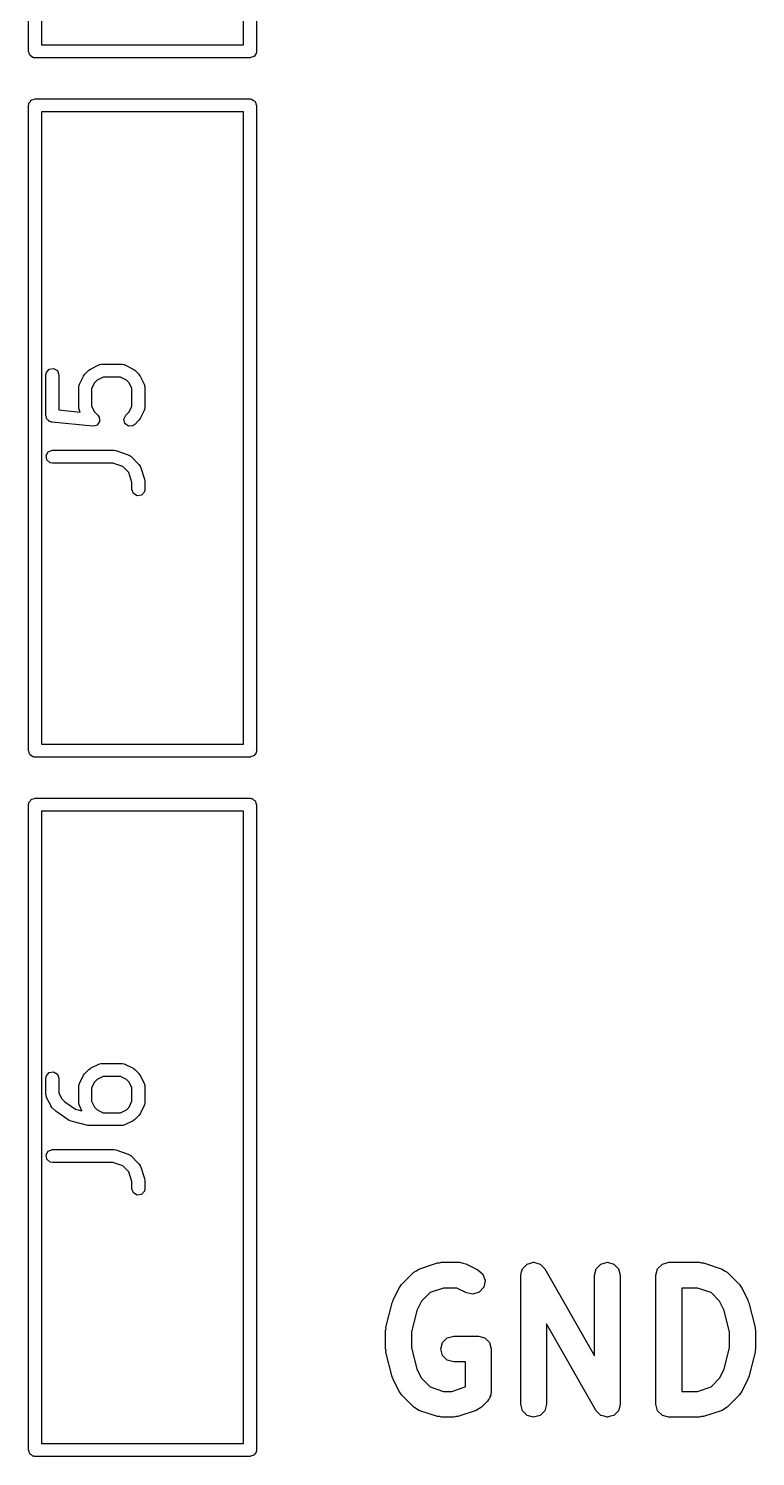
# Model space of a CAD drawing. Extents: x 0.2 to 1.8, y 0.08 to 1.54.
# Drawn here: x 1.468 to 1.801, y 0.349 to 1.003 of the extents above; entities that cross this region are included whole.
import ezdxf

# ---------------------------------------------------------------- set-up
doc = ezdxf.new("R2010")
doc.units = 0
doc.header["$MEASUREMENT"] = 0
doc.layers.add('BLACK', color=7, linetype='CONTINUOUS')

msp = doc.modelspace()

# ---------------------------------------------------------------- linework, layer by layer
at = {"layer": 'BLACK', "linetype": 'CONTINUOUS'}
for p, q in [((1.46783, 0.992362), (1.46783, 1.28764)), ((1.57217, 1.28764), (1.57217, 0.992362)), ((1.47374, 1.28469), (1.47374, 0.995315)), ((1.56626, 0.995315), (1.56626, 1.28469)), ((1.47374, 0.995315), (1.56626, 0.995315)), ((1.4681, 0.991641), (1.46783, 0.992362)), ((1.46823, 0.990886), (1.4681, 0.991641)), ((1.46843, 0.990715), (1.46823, 0.990886)), ((1.46853, 0.990464), (1.46843, 0.990715)), ((1.46919, 0.990081), (1.46853, 0.990464)), ((1.46978, 0.989588), (1.46919, 0.990081)), ((1.47016, 0.98952), (1.46978, 0.989588)), ((1.47027, 0.989454), (1.47016, 0.98952)), ((1.4704, 0.989477), (1.47027, 0.989454)), ((1.47079, 0.989409), (1.4704, 0.989477)), ((1.56921, 0.989409), (1.47079, 0.989409)), ((1.56993, 0.989672), (1.56921, 0.989409)), ((1.57069, 0.989805), (1.56993, 0.989672)), ((1.57086, 0.990009), (1.57069, 0.989805)), ((1.57111, 0.9901), (1.57086, 0.990009)), ((1.57149, 0.990765), (1.57111, 0.9901)), ((1.57199, 0.991352), (1.57149, 0.990765)), ((1.57205, 0.991736), (1.57199, 0.991352)), ((1.57212, 0.991849), (1.57205, 0.991736)), ((1.57217, 0.992362), (1.5721, 0.991979)), ((1.5721, 0.991979), (1.57212, 0.991849)), ((1.46783, 0.967638), (1.4679, 0.968021)), ((1.46783, 0.672362), (1.46783, 0.967638)), ((1.46788, 0.968151), (1.46795, 0.968264)), ((1.4679, 0.968021), (1.46788, 0.968151)), ((1.46795, 0.968264), (1.46801, 0.968648)), ((1.46801, 0.968648), (1.46851, 0.969235)), ((1.46851, 0.969235), (1.46889, 0.9699)), ((1.46889, 0.9699), (1.46914, 0.969991)), ((1.46914, 0.969991), (1.46931, 0.970195)), ((1.46931, 0.970195), (1.47007, 0.970328)), ((1.47007, 0.970328), (1.47079, 0.970591)), ((1.47079, 0.970591), (1.56921, 0.970591)), ((1.56921, 0.970591), (1.5696, 0.970523)), ((1.5696, 0.970523), (1.56973, 0.970546)), ((1.56973, 0.970546), (1.56984, 0.97048)), ((1.56984, 0.97048), (1.57022, 0.970412)), ((1.57022, 0.970412), (1.57081, 0.969919)), ((1.57081, 0.969919), (1.57147, 0.969536)), ((1.57147, 0.969536), (1.57157, 0.969285)), ((1.57157, 0.969285), (1.57177, 0.969114)), ((1.57177, 0.969114), (1.5719, 0.968359)), ((1.5719, 0.968359), (1.57217, 0.967638)), ((1.57217, 0.967638), (1.57217, 0.672362)), ((1.47374, 0.964685), (1.47374, 0.675315)), ((1.56626, 0.964685), (1.47374, 0.964685)), ((1.56626, 0.675315), (1.56626, 0.964685)), ((1.4758, 0.844372), (1.47598, 0.845382)), ((1.4758, 0.825624), (1.4758, 0.844372)), ((1.47598, 0.845382), (1.47728, 0.846929)), ((1.47728, 0.846929), (1.47927, 0.84728)), ((1.47927, 0.84728), (1.48102, 0.84627)), ((1.48102, 0.84627), (1.48171, 0.844372)), ((1.48171, 0.844372), (1.48171, 0.828296)), ((1.49111, 0.840068), (1.49299, 0.843818)), ((1.49299, 0.843818), (1.49351, 0.844527)), ((1.49351, 0.844527), (1.49354, 0.844585)), ((1.49354, 0.844585), (1.49541, 0.84646)), ((1.49541, 0.84646), (1.49614, 0.846966)), ((1.49614, 0.846966), (1.49618, 0.847013)), ((1.49618, 0.847013), (1.49993, 0.848888)), ((1.50195, 0.843294), (1.49925, 0.841945)), ((1.49993, 0.848888), (1.50091, 0.84918)), ((1.50091, 0.84918), (1.50109, 0.849139)), ((1.50109, 0.849139), (1.50125, 0.849199)), ((1.50125, 0.849199), (1.51063, 0.849199)), ((1.50993, 0.843294), (1.50195, 0.843294)), ((1.51263, 0.841945), (1.50993, 0.843294)), ((1.51063, 0.849199), (1.51164, 0.849021)), ((1.51164, 0.849021), (1.51177, 0.848908)), ((1.51177, 0.848908), (1.51195, 0.848888)), ((1.51195, 0.848888), (1.5157, 0.847013)), ((1.5157, 0.847013), (1.51641, 0.846487)), ((1.51641, 0.846487), (1.51646, 0.84646)), ((1.51646, 0.84646), (1.51834, 0.844585)), ((1.51834, 0.844585), (1.51884, 0.843862)), ((1.51884, 0.843862), (1.51889, 0.843818)), ((1.51889, 0.843818), (1.52077, 0.840068)), ((1.4908, 0.838748), (1.49098, 0.839758)), ((1.4908, 0.829374), (1.4908, 0.838748)), ((1.49098, 0.839758), (1.49109, 0.839893)), ((1.49109, 0.839893), (1.49111, 0.840068)), ((1.49805, 0.840748), (1.49671, 0.838051)), ((1.49671, 0.838051), (1.49671, 0.830071)), ((1.49925, 0.841945), (1.49805, 0.840748)), ((1.51382, 0.840748), (1.51263, 0.841945)), ((1.51517, 0.838051), (1.51382, 0.840748)), ((1.51517, 0.830071), (1.51517, 0.838051)), ((1.52077, 0.840068), (1.52106, 0.839085)), ((1.52106, 0.839085), (1.52102, 0.838914)), ((1.52102, 0.838914), (1.52108, 0.838748)), ((1.52108, 0.838748), (1.52108, 0.829374)), ((1.49671, 0.830071), (1.49805, 0.827373)), ((1.51382, 0.827373), (1.51517, 0.830071)), ((1.47602, 0.825035), (1.4758, 0.825624)), ((1.47606, 0.82441), (1.47602, 0.825035)), ((1.47635, 0.824114), (1.47606, 0.82441)), ((1.47649, 0.823726), (1.47635, 0.824114)), ((1.47704, 0.823413), (1.47649, 0.823726)), ((1.47747, 0.822964), (1.47704, 0.823413)), ((1.48171, 0.828296), (1.49148, 0.827319)), ((1.49086, 0.829208), (1.4908, 0.829374)), ((1.49082, 0.829036), (1.49086, 0.829208)), ((1.49111, 0.828053), (1.49082, 0.829036)), ((1.49148, 0.827319), (1.49111, 0.828053)), ((1.49805, 0.827373), (1.49959, 0.825837)), ((1.49959, 0.825837), (1.50018, 0.824997)), ((1.50018, 0.824997), (1.50018, 0.824978)), ((1.50018, 0.824978), (1.50019, 0.824964)), ((1.50019, 0.824964), (1.50027, 0.823974)), ((1.50027, 0.823974), (1.50035, 0.822985)), ((1.51143, 0.824007), (1.51229, 0.825837)), ((1.51196, 0.822056), (1.51143, 0.824007)), ((1.51229, 0.825837), (1.51382, 0.827373)), ((1.51834, 0.823536), (1.51646, 0.821662)), ((1.51837, 0.823595), (1.51834, 0.823536)), ((1.51889, 0.824304), (1.51837, 0.823595)), ((1.52077, 0.828053), (1.51889, 0.824304)), ((1.52079, 0.828229), (1.52077, 0.828053)), ((1.5209, 0.828364), (1.52079, 0.828229)), ((1.52108, 0.829374), (1.5209, 0.828364)), ((1.47814, 0.822778), (1.47747, 0.822964)), ((1.47824, 0.822716), (1.47814, 0.822778)), ((1.47831, 0.822728), (1.47824, 0.822716)), ((1.47846, 0.822686), (1.47831, 0.822728)), ((1.49721, 0.820811), (1.47846, 0.822686)), ((1.49723, 0.820816), (1.49721, 0.820811)), ((1.49725, 0.820808), (1.49723, 0.820816)), ((1.4982, 0.821065), (1.49725, 0.820808)), ((1.49917, 0.82131), (1.4982, 0.821065)), ((1.49918, 0.821326), (1.49917, 0.82131)), ((1.4992, 0.821331), (1.49918, 0.821326)), ((1.49977, 0.822143), (1.4992, 0.821331)), ((1.50035, 0.82295), (1.49977, 0.822143)), ((1.50035, 0.822985), (1.50034, 0.822969)), ((1.50034, 0.822969), (1.50035, 0.82295)), ((1.51361, 0.820897), (1.51196, 0.822056)), ((1.51562, 0.821073), (1.51361, 0.820897)), ((1.51646, 0.821662), (1.51562, 0.821073)), ((1.47585, 0.807389), (1.47686, 0.809139)), ((1.4762, 0.8054), (1.47585, 0.807389)), ((1.47775, 0.804102), (1.4762, 0.8054)), ((1.47686, 0.809139), (1.47876, 0.809829)), ((1.47876, 0.803924), (1.47775, 0.804102)), ((1.47876, 0.809829), (1.50688, 0.809829)), ((1.5064, 0.803924), (1.47876, 0.803924)), ((1.51091, 0.802421), (1.5064, 0.803924)), ((1.50688, 0.809829), (1.50775, 0.809676)), ((1.50775, 0.809676), (1.50781, 0.809678)), ((1.50781, 0.809678), (1.51343, 0.807803)), ((1.51343, 0.807803), (1.51434, 0.807315)), ((1.51434, 0.807315), (1.51443, 0.807164)), ((1.51443, 0.807164), (1.51459, 0.80709)), ((1.51459, 0.80709), (1.51834, 0.80334)), ((1.51367, 0.799657), (1.51091, 0.802421)), ((1.51517, 0.795149), (1.51367, 0.799657)), ((1.51834, 0.80334), (1.51893, 0.8025)), ((1.51893, 0.8025), (1.51894, 0.802324)), ((1.51894, 0.802324), (1.51905, 0.802186)), ((1.51905, 0.802186), (1.52093, 0.796562)), ((1.51517, 0.791879), (1.51517, 0.795149)), ((1.51586, 0.789981), (1.51517, 0.791879)), ((1.5209, 0.790869), (1.5196, 0.789321)), ((1.52108, 0.791879), (1.5209, 0.790869)), ((1.52093, 0.796562), (1.52106, 0.795689)), ((1.52106, 0.795689), (1.52108, 0.795628)), ((1.52108, 0.795628), (1.52108, 0.791879)), ((1.51761, 0.788971), (1.51586, 0.789981)), ((1.5196, 0.789321), (1.51761, 0.788971)), ((1.47374, 0.675315), (1.56626, 0.675315)), ((1.4681, 0.671641), (1.46783, 0.672362)), ((1.46823, 0.670886), (1.4681, 0.671641)), ((1.46843, 0.670715), (1.46823, 0.670886)), ((1.46853, 0.670464), (1.46843, 0.670715)), ((1.46919, 0.670081), (1.46853, 0.670464)), ((1.46978, 0.669588), (1.46919, 0.670081)), ((1.47016, 0.66952), (1.46978, 0.669588)), ((1.47027, 0.669454), (1.47016, 0.66952)), ((1.4704, 0.669477), (1.47027, 0.669454)), ((1.47079, 0.669409), (1.4704, 0.669477)), ((1.56921, 0.669409), (1.47079, 0.669409)), ((1.56993, 0.669672), (1.56921, 0.669409)), ((1.57069, 0.669805), (1.56993, 0.669672)), ((1.57086, 0.670009), (1.57069, 0.669805)), ((1.57111, 0.6701), (1.57086, 0.670009)), ((1.57149, 0.670765), (1.57111, 0.6701)), ((1.57199, 0.671352), (1.57149, 0.670765)), ((1.57205, 0.671736), (1.57199, 0.671352)), ((1.57212, 0.671849), (1.57205, 0.671736)), ((1.57217, 0.672362), (1.5721, 0.671979)), ((1.5721, 0.671979), (1.57212, 0.671849)), ((1.46783, 0.647638), (1.4679, 0.648021)), ((1.46783, 0.352362), (1.46783, 0.647638)), ((1.46788, 0.648151), (1.46795, 0.648264)), ((1.4679, 0.648021), (1.46788, 0.648151)), ((1.46795, 0.648264), (1.46801, 0.648648)), ((1.46801, 0.648648), (1.46851, 0.649235)), ((1.46851, 0.649235), (1.46889, 0.6499)), ((1.46889, 0.6499), (1.46914, 0.649991)), ((1.46914, 0.649991), (1.46931, 0.650195)), ((1.46931, 0.650195), (1.47007, 0.650328)), ((1.47007, 0.650328), (1.47079, 0.650591)), ((1.47079, 0.650591), (1.56921, 0.650591)), ((1.56921, 0.650591), (1.5696, 0.650523)), ((1.5696, 0.650523), (1.56973, 0.650546)), ((1.56973, 0.650546), (1.56984, 0.65048)), ((1.56984, 0.65048), (1.57022, 0.650412)), ((1.57022, 0.650412), (1.57081, 0.649919)), ((1.57081, 0.649919), (1.57147, 0.649536)), ((1.57147, 0.649536), (1.57157, 0.649285)), ((1.57157, 0.649285), (1.57177, 0.649114)), ((1.57177, 0.649114), (1.5719, 0.648359)), ((1.5719, 0.648359), (1.57217, 0.647638)), ((1.57217, 0.647638), (1.57217, 0.352362)), ((1.47374, 0.644685), (1.47374, 0.355315)), ((1.56626, 0.644685), (1.47374, 0.644685)), ((1.56626, 0.355315), (1.56626, 0.644685)), ((1.4758, 0.522497), (1.47598, 0.523507)), ((1.47598, 0.523507), (1.47728, 0.525054)), ((1.47728, 0.525054), (1.47927, 0.525405)), ((1.47927, 0.525405), (1.48102, 0.524395)), ((1.48102, 0.524395), (1.48171, 0.522497)), ((1.49111, 0.520068), (1.49299, 0.523818)), ((1.49299, 0.523818), (1.49351, 0.524527)), ((1.49351, 0.524527), (1.49354, 0.524585)), ((1.49354, 0.524585), (1.49541, 0.52646)), ((1.49541, 0.52646), (1.49614, 0.526966)), ((1.49614, 0.526966), (1.49618, 0.527013)), ((1.49618, 0.527013), (1.49993, 0.528888)), ((1.50195, 0.523294), (1.49925, 0.521945)), ((1.49993, 0.528888), (1.50091, 0.52918)), ((1.50091, 0.52918), (1.50109, 0.529139)), ((1.50109, 0.529139), (1.50125, 0.529199)), ((1.50125, 0.529199), (1.51063, 0.529199)), ((1.50993, 0.523294), (1.50195, 0.523294)), ((1.51263, 0.521945), (1.50993, 0.523294)), ((1.51063, 0.529199), (1.51164, 0.529021)), ((1.51164, 0.529021), (1.51177, 0.528908)), ((1.51177, 0.528908), (1.51195, 0.528888)), ((1.51195, 0.528888), (1.5157, 0.527013)), ((1.5157, 0.527013), (1.51641, 0.526487)), ((1.51641, 0.526487), (1.51646, 0.52646)), ((1.51646, 0.52646), (1.51834, 0.524585)), ((1.51834, 0.524585), (1.51884, 0.523862)), ((1.51884, 0.523862), (1.51889, 0.523818)), ((1.51889, 0.523818), (1.52077, 0.520068)), ((1.4758, 0.514998), (1.4758, 0.522497)), ((1.48171, 0.522497), (1.48171, 0.515695)), ((1.4908, 0.518748), (1.49098, 0.519758)), ((1.4908, 0.511249), (1.4908, 0.518748)), ((1.49098, 0.519758), (1.49109, 0.519893)), ((1.49109, 0.519893), (1.49111, 0.520068)), ((1.49805, 0.520748), (1.49671, 0.518051)), ((1.49671, 0.518051), (1.49671, 0.511946)), ((1.49925, 0.521945), (1.49805, 0.520748)), ((1.51382, 0.520748), (1.51263, 0.521945)), ((1.51517, 0.518051), (1.51382, 0.520748)), ((1.51517, 0.511946), (1.51517, 0.518051)), ((1.52077, 0.520068), (1.52106, 0.519085)), ((1.52106, 0.519085), (1.52102, 0.518914)), ((1.52102, 0.518914), (1.52108, 0.518748)), ((1.52108, 0.518748), (1.52108, 0.511249)), ((1.47586, 0.514832), (1.4758, 0.514998)), ((1.47582, 0.514661), (1.47586, 0.514832)), ((1.47611, 0.513678), (1.47582, 0.514661)), ((1.47799, 0.509928), (1.47611, 0.513678)), ((1.47804, 0.509884), (1.47799, 0.509928)), ((1.47854, 0.509161), (1.47804, 0.509884)), ((1.48171, 0.515695), (1.48306, 0.512998)), ((1.48306, 0.512998), (1.48439, 0.511669)), ((1.48439, 0.511669), (1.48934, 0.508365)), ((1.49086, 0.511083), (1.4908, 0.511249)), ((1.49082, 0.510911), (1.49086, 0.511083)), ((1.49111, 0.509928), (1.49082, 0.510911)), ((1.49226, 0.507636), (1.49111, 0.509928)), ((1.49671, 0.511946), (1.49805, 0.509248)), ((1.51382, 0.509248), (1.51517, 0.511946)), ((1.52077, 0.509928), (1.51889, 0.506179)), ((1.52079, 0.510103), (1.52077, 0.509928)), ((1.5209, 0.510239), (1.52079, 0.510103)), ((1.52108, 0.511249), (1.5209, 0.510239)), ((1.48042, 0.507286), (1.47854, 0.509161)), ((1.48054, 0.507228), (1.48042, 0.507286)), ((1.48087, 0.506917), (1.48054, 0.507228)), ((1.48649, 0.503167), (1.48087, 0.506917)), ((1.48651, 0.503163), (1.48649, 0.503167)), ((1.48741, 0.50276), (1.48651, 0.503163)), ((1.48934, 0.508365), (1.49226, 0.507636)), ((1.49805, 0.509248), (1.49925, 0.508051)), ((1.49925, 0.508051), (1.50195, 0.506702)), ((1.50195, 0.506702), (1.50993, 0.506702)), ((1.50993, 0.506702), (1.51263, 0.508051)), ((1.51263, 0.508051), (1.51382, 0.509248)), ((1.51646, 0.503536), (1.51574, 0.50303)), ((1.51834, 0.505411), (1.51646, 0.503536)), ((1.51837, 0.505469), (1.51834, 0.505411)), ((1.51889, 0.506179), (1.51837, 0.505469)), ((1.49491, 0.500885), (1.48741, 0.50276)), ((1.49505, 0.500899), (1.49491, 0.500885)), ((1.49563, 0.500797), (1.49505, 0.500899)), ((1.51063, 0.500797), (1.49563, 0.500797)), ((1.51079, 0.500857), (1.51063, 0.500797)), ((1.51096, 0.500816), (1.51079, 0.500857)), ((1.51195, 0.501109), (1.51096, 0.500816)), ((1.5157, 0.502983), (1.51195, 0.501109)), ((1.51574, 0.50303), (1.5157, 0.502983)), ((1.47585, 0.487389), (1.47686, 0.489139)), ((1.4762, 0.4854), (1.47585, 0.487389)), ((1.47775, 0.484102), (1.4762, 0.4854)), ((1.47686, 0.489139), (1.47876, 0.489829)), ((1.47876, 0.483924), (1.47775, 0.484102)), ((1.47876, 0.489829), (1.50688, 0.489829)), ((1.5064, 0.483924), (1.47876, 0.483924)), ((1.51091, 0.482421), (1.5064, 0.483924)), ((1.50688, 0.489829), (1.50775, 0.489676)), ((1.50775, 0.489676), (1.50781, 0.489678)), ((1.50781, 0.489678), (1.51343, 0.487803)), ((1.51343, 0.487803), (1.51434, 0.487315)), ((1.51434, 0.487315), (1.51443, 0.487164)), ((1.51443, 0.487164), (1.51459, 0.48709)), ((1.51459, 0.48709), (1.51834, 0.48334)), ((1.51367, 0.479657), (1.51091, 0.482421)), ((1.51517, 0.475149), (1.51367, 0.479657)), ((1.51834, 0.48334), (1.51893, 0.4825)), ((1.51893, 0.4825), (1.51894, 0.482324)), ((1.51894, 0.482324), (1.51905, 0.482186)), ((1.51905, 0.482186), (1.52093, 0.476562)), ((1.51517, 0.471879), (1.51517, 0.475149)), ((1.51586, 0.469981), (1.51517, 0.471879)), ((1.5209, 0.470869), (1.5196, 0.469321)), ((1.52108, 0.471879), (1.5209, 0.470869)), ((1.52093, 0.476562), (1.52106, 0.475689)), ((1.52106, 0.475689), (1.52108, 0.475628)), ((1.52108, 0.475628), (1.52108, 0.471879)), ((1.51761, 0.468971), (1.51586, 0.469981)), ((1.5196, 0.469321), (1.51761, 0.468971)), ((1.64654, 0.43513), (1.65497, 0.437942)), ((1.65497, 0.437942), (1.65592, 0.437999)), ((1.65592, 0.437999), (1.65684, 0.438245)), ((1.65684, 0.438245), (1.66528, 0.438245)), ((1.66528, 0.438245), (1.66659, 0.437894)), ((1.66659, 0.437894), (1.66792, 0.437622)), ((1.69609, 0.437467), (1.69756, 0.437853)), ((1.69756, 0.437853), (1.69902, 0.438245)), ((1.69902, 0.438245), (1.69903, 0.438242)), ((1.69903, 0.438242), (1.69905, 0.438245)), ((1.69905, 0.438245), (1.70051, 0.437845)), ((1.70051, 0.437845), (1.70197, 0.437454)), ((1.72981, 0.437454), (1.73277, 0.438245)), ((1.73277, 0.438245), (1.73572, 0.437454)), ((1.75794, 0.437454), (1.76089, 0.438245)), ((1.76089, 0.438245), (1.77495, 0.438245)), ((1.77495, 0.438245), (1.77587, 0.437999)), ((1.77587, 0.437999), (1.77682, 0.437942)), ((1.77682, 0.437942), (1.78525, 0.43513)), ((1.6386, 0.428079), (1.64423, 0.433703)), ((1.64423, 0.433703), (1.6454, 0.434382)), ((1.6454, 0.434382), (1.64654, 0.43513)), ((1.66792, 0.437622), (1.67354, 0.43481)), ((1.67354, 0.43481), (1.67583, 0.432781)), ((1.67583, 0.432781), (1.67679, 0.429881)), ((1.69312, 0.432366), (1.69352, 0.433832)), ((1.69312, 0.432353), (1.69312, 0.432366)), ((1.69312, 0.43234), (1.69312, 0.432353)), ((1.69312, 0.373285), (1.69312, 0.43234)), ((1.69352, 0.433832), (1.69391, 0.435292)), ((1.69391, 0.435292), (1.69392, 0.435302)), ((1.69392, 0.435315), (1.695, 0.436382)), ((1.69392, 0.435302), (1.69392, 0.435315)), ((1.695, 0.436382), (1.69607, 0.437454)), ((1.69607, 0.437454), (1.69608, 0.437458)), ((1.69608, 0.437458), (1.69609, 0.437467)), ((1.70197, 0.437454), (1.70198, 0.437444)), ((1.70198, 0.437444), (1.702, 0.437441)), ((1.702, 0.437441), (1.70306, 0.436364)), ((1.70306, 0.436364), (1.70414, 0.435292)), ((1.70414, 0.435292), (1.70414, 0.435279)), ((1.70414, 0.435279), (1.70415, 0.43527)), ((1.70415, 0.43527), (1.72686, 0.395522)), ((1.72686, 0.43234), (1.72765, 0.435292)), ((1.72686, 0.395522), (1.72686, 0.43234)), ((1.72765, 0.435292), (1.72981, 0.437454)), ((1.73572, 0.437454), (1.73788, 0.435292)), ((1.73788, 0.435292), (1.73867, 0.43234)), ((1.73867, 0.43234), (1.73867, 0.373285)), ((1.75498, 0.43234), (1.75577, 0.435292)), ((1.75498, 0.373285), (1.75498, 0.43234)), ((1.75577, 0.435292), (1.75794, 0.437454)), ((1.78525, 0.43513), (1.78639, 0.434382)), ((1.78639, 0.434382), (1.78756, 0.433703)), ((1.78756, 0.433703), (1.79319, 0.428079)), ((1.63468, 0.42092), (1.6375, 0.426544)), ((1.6375, 0.426544), (1.63813, 0.427256)), ((1.63813, 0.427256), (1.6386, 0.428079)), ((1.6578, 0.426434), (1.65159, 0.424366)), ((1.66388, 0.426434), (1.6578, 0.426434)), ((1.66826, 0.424246), (1.66388, 0.426434)), ((1.67618, 0.426887), (1.67415, 0.424599)), ((1.67679, 0.429881), (1.67618, 0.426887)), ((1.76679, 0.426434), (1.76679, 0.37919)), ((1.77399, 0.426434), (1.76679, 0.426434)), ((1.7802, 0.424366), (1.77399, 0.426434)), ((1.79319, 0.428079), (1.79366, 0.427256)), ((1.79366, 0.427256), (1.79429, 0.426544)), ((1.79429, 0.426544), (1.7971, 0.42092)), ((1.63142, 0.408463), (1.63424, 0.419711)), ((1.63424, 0.419711), (1.63455, 0.420281)), ((1.63455, 0.420281), (1.63468, 0.42092)), ((1.64763, 0.420405), (1.64554, 0.416218)), ((1.65159, 0.424366), (1.64763, 0.420405)), ((1.67125, 0.423633), (1.66826, 0.424246)), ((1.67415, 0.424599), (1.67125, 0.423633)), ((1.78416, 0.420405), (1.7802, 0.424366)), ((1.78625, 0.416218), (1.78416, 0.420405)), ((1.7971, 0.42092), (1.79723, 0.420281)), ((1.79723, 0.420281), (1.79755, 0.419711)), ((1.79755, 0.419711), (1.80036, 0.408463)), ((1.64554, 0.416218), (1.64306, 0.406303)), ((1.78873, 0.406303), (1.78625, 0.416218)), ((1.63125, 0.40703), (1.63144, 0.407734)), ((1.63125, 0.398594), (1.63125, 0.40703)), ((1.63144, 0.407734), (1.63142, 0.408463)), ((1.64306, 0.406303), (1.64306, 0.399321)), ((1.72764, 0.370355), (1.70493, 0.410102)), ((1.70493, 0.410102), (1.70493, 0.373285)), ((1.78873, 0.399321), (1.78873, 0.406303)), ((1.80036, 0.408463), (1.80035, 0.407734)), ((1.80035, 0.407734), (1.80054, 0.40703)), ((1.80054, 0.40703), (1.80054, 0.398594)), ((1.63144, 0.39789), (1.63125, 0.398594)), ((1.64306, 0.399321), (1.64554, 0.389407)), ((1.65656, 0.398594), (1.65735, 0.401547)), ((1.65735, 0.395641), (1.65656, 0.398594)), ((1.65735, 0.401547), (1.65951, 0.403708)), ((1.65951, 0.403708), (1.66246, 0.404499)), ((1.66246, 0.404499), (1.67371, 0.404499)), ((1.67371, 0.404499), (1.67666, 0.403708)), ((1.67666, 0.403708), (1.67883, 0.401547)), ((1.67883, 0.401547), (1.67962, 0.398594)), ((1.67962, 0.398594), (1.67962, 0.378909)), ((1.78625, 0.389407), (1.78873, 0.399321)), ((1.80054, 0.398594), (1.80035, 0.39789)), ((1.63142, 0.397162), (1.63144, 0.39789)), ((1.63424, 0.385913), (1.63142, 0.397162)), ((1.65951, 0.39348), (1.65735, 0.395641)), ((1.66246, 0.392688), (1.65951, 0.39348)), ((1.66781, 0.392688), (1.66246, 0.392688)), ((1.66781, 0.381355), (1.66781, 0.392688)), ((1.80036, 0.397162), (1.79755, 0.385913)), ((1.80035, 0.39789), (1.80036, 0.397162)), ((1.63455, 0.385343), (1.63424, 0.385913)), ((1.64554, 0.389407), (1.64763, 0.385219)), ((1.78416, 0.385219), (1.78625, 0.389407)), ((1.79755, 0.385913), (1.79723, 0.385343)), ((1.63468, 0.384704), (1.63455, 0.385343)), ((1.6375, 0.37908), (1.63468, 0.384704)), ((1.63813, 0.378369), (1.6375, 0.37908)), ((1.64763, 0.385219), (1.65159, 0.381258)), ((1.65159, 0.381258), (1.6578, 0.37919)), ((1.6578, 0.37919), (1.66151, 0.37919)), ((1.66151, 0.37919), (1.66771, 0.381258)), ((1.66771, 0.381258), (1.66781, 0.381355)), ((1.76679, 0.37919), (1.77399, 0.37919)), ((1.77399, 0.37919), (1.7802, 0.381258)), ((1.7802, 0.381258), (1.78416, 0.385219)), ((1.79429, 0.37908), (1.79366, 0.378369)), ((1.7971, 0.384704), (1.79429, 0.37908)), ((1.79723, 0.385343), (1.7971, 0.384704)), ((1.6386, 0.377545), (1.63813, 0.378369)), ((1.64423, 0.371921), (1.6386, 0.377545)), ((1.67789, 0.374733), (1.67508, 0.371921)), ((1.67828, 0.375406), (1.67789, 0.374733)), ((1.67883, 0.375956), (1.67828, 0.375406)), ((1.67903, 0.376707), (1.67883, 0.375956)), ((1.67942, 0.37738), (1.67903, 0.376707)), ((1.67962, 0.378909), (1.67942, 0.378158)), ((1.67942, 0.378158), (1.67942, 0.37738)), ((1.69391, 0.370332), (1.69312, 0.373285)), ((1.70493, 0.373285), (1.70414, 0.370332)), ((1.73867, 0.373258), (1.73827, 0.371792)), ((1.73867, 0.373285), (1.73867, 0.373271)), ((1.73867, 0.373271), (1.73867, 0.373258)), ((1.75577, 0.370332), (1.75498, 0.373285)), ((1.79319, 0.377545), (1.78756, 0.371921)), ((1.79366, 0.378369), (1.79319, 0.377545)), ((1.6454, 0.371242), (1.64423, 0.371921)), ((1.64654, 0.370494), (1.6454, 0.371242)), ((1.65497, 0.367682), (1.64654, 0.370494)), ((1.65592, 0.367625), (1.65497, 0.367682)), ((1.65684, 0.367379), (1.65592, 0.367625)), ((1.66246, 0.367379), (1.65684, 0.367379)), ((1.66338, 0.367625), (1.66246, 0.367379)), ((1.66433, 0.367682), (1.66338, 0.367625)), ((1.67277, 0.370494), (1.66433, 0.367682)), ((1.6739, 0.371242), (1.67277, 0.370494)), ((1.67508, 0.371921), (1.6739, 0.371242)), ((1.69607, 0.36817), (1.69391, 0.370332)), ((1.69902, 0.367379), (1.69607, 0.36817)), ((1.70197, 0.36817), (1.69902, 0.367379)), ((1.70414, 0.370332), (1.70197, 0.36817)), ((1.72765, 0.370345), (1.72764, 0.370355)), ((1.72765, 0.370332), (1.72765, 0.370345)), ((1.72872, 0.36926), (1.72765, 0.370332)), ((1.72979, 0.368183), (1.72872, 0.36926)), ((1.7298, 0.36818), (1.72979, 0.368183)), ((1.72981, 0.36817), (1.7298, 0.36818)), ((1.73128, 0.367779), (1.72981, 0.36817)), ((1.73274, 0.367379), (1.73128, 0.367779)), ((1.73275, 0.367383), (1.73274, 0.367379)), ((1.73277, 0.367379), (1.73275, 0.367383)), ((1.73423, 0.36777), (1.73277, 0.367379)), ((1.7357, 0.368157), (1.73423, 0.36777)), ((1.73571, 0.368167), (1.7357, 0.368157)), ((1.73572, 0.36817), (1.73571, 0.368167)), ((1.73679, 0.36924), (1.73572, 0.36817)), ((1.73787, 0.370309), (1.73679, 0.36924)), ((1.73788, 0.370332), (1.73787, 0.370322)), ((1.73787, 0.370322), (1.73787, 0.370309)), ((1.73827, 0.371792), (1.73788, 0.370332)), ((1.75794, 0.36817), (1.75577, 0.370332)), ((1.76089, 0.367379), (1.75794, 0.36817)), ((1.77495, 0.367379), (1.76089, 0.367379)), ((1.77587, 0.367625), (1.77495, 0.367379)), ((1.77682, 0.367682), (1.77587, 0.367625)), ((1.78525, 0.370494), (1.77682, 0.367682)), ((1.78639, 0.371242), (1.78525, 0.370494)), ((1.78756, 0.371921), (1.78639, 0.371242)), ((1.47374, 0.355315), (1.56626, 0.355315)), ((1.4681, 0.351641), (1.46783, 0.352362)), ((1.46823, 0.350886), (1.4681, 0.351641)), ((1.46843, 0.350715), (1.46823, 0.350886)), ((1.46853, 0.350464), (1.46843, 0.350715)), ((1.46919, 0.350081), (1.46853, 0.350464)), ((1.46978, 0.349588), (1.46919, 0.350081)), ((1.47016, 0.34952), (1.46978, 0.349588)), ((1.47027, 0.349454), (1.47016, 0.34952)), ((1.4704, 0.349477), (1.47027, 0.349454)), ((1.47079, 0.349409), (1.4704, 0.349477)), ((1.56921, 0.349409), (1.47079, 0.349409)), ((1.56993, 0.349672), (1.56921, 0.349409)), ((1.57069, 0.349805), (1.56993, 0.349672)), ((1.57086, 0.350009), (1.57069, 0.349805)), ((1.57111, 0.3501), (1.57086, 0.350009)), ((1.57149, 0.350765), (1.57111, 0.3501)), ((1.57199, 0.351352), (1.57149, 0.350765)), ((1.57205, 0.351736), (1.57199, 0.351352)), ((1.57212, 0.351849), (1.57205, 0.351736)), ((1.57217, 0.352362), (1.5721, 0.351979)), ((1.5721, 0.351979), (1.57212, 0.351849))]:
    msp.add_line(p, q, dxfattribs=at)

doc.saveas('drawing.dxf')
